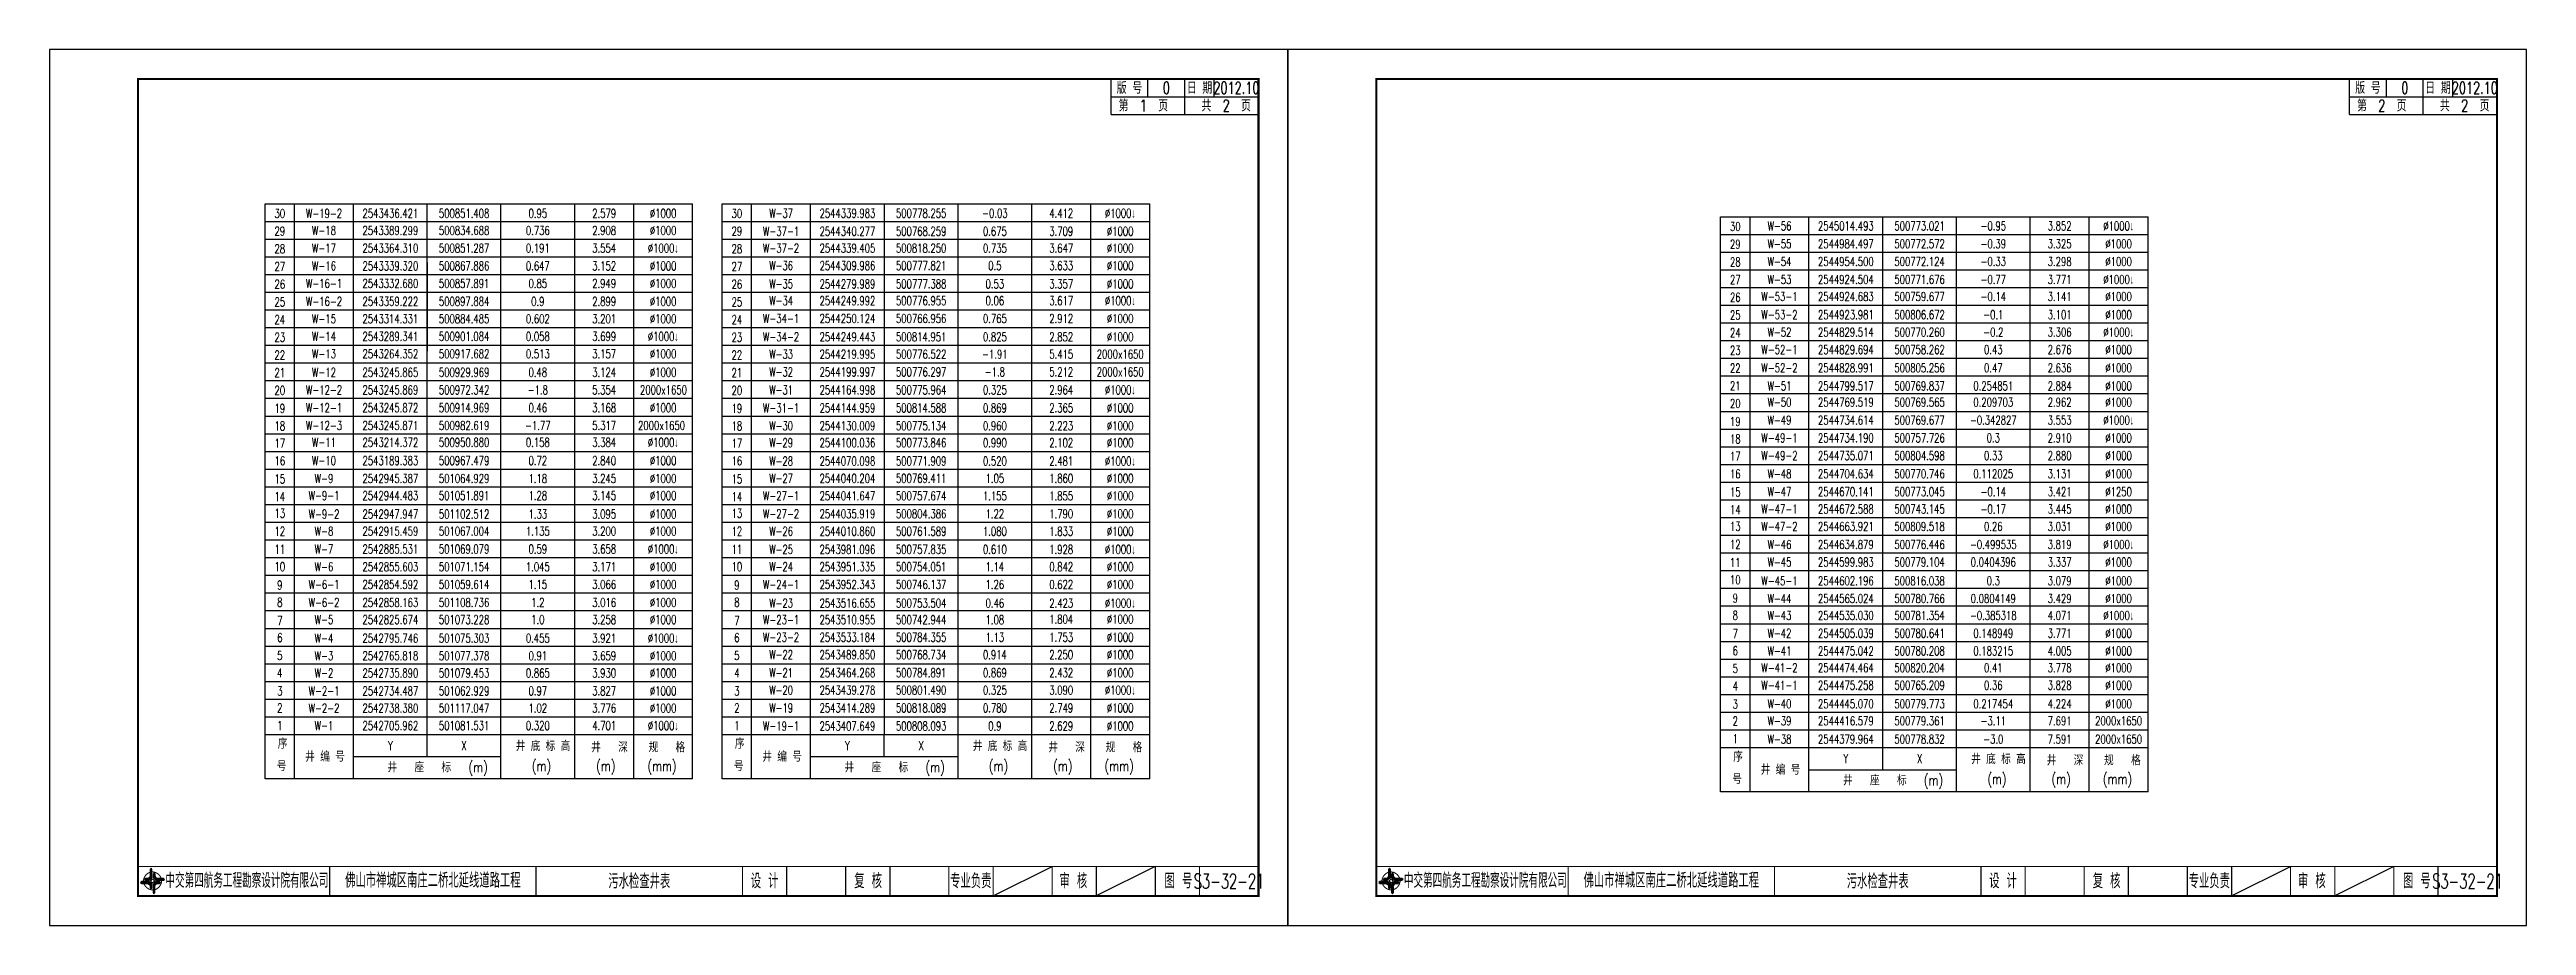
# Model space of a CAD drawing. Header units: inches. Extents: x 7467 to 8307, y 1476 to 1773.
import ezdxf
from ezdxf.enums import TextEntityAlignment as Align

# ---------------------------------------------------------------- set-up
doc = ezdxf.new("R2010")
doc.units = ezdxf.units.IN
doc.header["$LTSCALE"] = 10
for name, color, linetype in [('GPSCOMMON', 7, 'Continuous'), ('SWPW01000JG', 7, 'Continuous'), ('U-ANNO-TTLB', 7, 'Continuous'), ('图框', 7, 'Continuous'), ('文字表格', 7, 'Continuous'), ('结构', 2, 'Continuous')]:
    doc.layers.add(name, color=color, linetype=linetype)
doc.styles.add('gpshz', font='txt.shx', dxfattribs={"width": 0.7, "bigfont": 'hztxt.shx'})
doc.styles.add('GTF_XW', font='simplex1.shx', dxfattribs={"width": 0.7, "bigfont": 'hztxt.shx'})
doc.styles.add('HZ', font='romans.shx', dxfattribs={"width": 0.8, "bigfont": 'hztxt.shx'})
doc.styles.get("Standard").update_dxf_attribs({"font": 'simplex1.shx', "width": 0.7, "bigfont": 'hztxt.shx'})

# ---------------------------------------------------------------- blocks, each defined once
blk = doc.blocks.new('hyjbbt')
at = {"color": 7, "linetype": 'Continuous'}
for p, q in [((0, 15), (145, 15)), ((10, 0), (10, 15)), ((30, 0), (30, 15)), ((55, 7.5), (55, 15)), ((80, 0), (80, 15)), ((105, 0), (105, 15)), ((125, 0), (125, 15)), ((30, 7.5), (80, 7.5))]:
    blk.add_line(p, q, dxfattribs=at)
at = {"color": 1, "linetype": 'Continuous'}
for p, q in [((0, 0), (0, 15)), ((145, 0), (145, 15)), ((145, 0), (0, 0))]:
    blk.add_line(p, q, dxfattribs=at)
at = {"style": 'HZ', "width": 0.75}
for s, p in [('序', (4.31, 10.17)), ('井 编 号', (13.62, 5.78)), ('井 底 标 高', (84.99, 9.38)), ('井   深', (110.61, 8.97)), ('规   格', (130.05, 8.97)), ('号', (3.97, 2.58)), ('井   座   标   (m)', (41.52, 2.18)), ('(m)', (90.49, 2.58)), ('(m)', (112.26, 2.58)), ('(mm)', (129.67, 2.58))]:
    blk.add_text(s, height=3.5, dxfattribs=at).set_placement(p)
at = {"layer": 'GPSCOMMON', "style": 'gpshz', "width": 0.7}
for s, p in [('Y', (42.5, 11.25)), ('X', (67.5, 11.25))]:
    blk.add_text(s, height=3, dxfattribs=at).set_placement(p, align=Align.MIDDLE)
blk = doc.blocks.new('series')
at = {"width": 0.75}
for tag, height, p in [('页码', 4, (-35, -19)), ('图名', 5, (-220, -282)), ('图号', 5, (-20, -282))]:
    blk.add_attdef(tag, text='', height=height, dxfattribs=at).set_placement(p, align=Align.MIDDLE_CENTER)
blk = doc.blocks.new('tb')
at = {"lineweight": -3}
h = blk.add_hatch(color=256, dxfattribs=at)
h.paths.add_polyline_path([(-1.23, -0.13), (-3.78, -0.14), (-4.14, -0.41), (-1.4, -0.44), (-0.56, -1.24), (-0.54, -2.62), (-0.27, -2.2), (-0.26, -1.06)])
h.paths.add_polyline_path([(0.13, -1.08), (0.14, -3.86), (0.41, -4.26), (0.44, -1.24), (1.25, -0.43), (2.66, -0.43), (2.26, -0.16), (1.07, -0.15)])
h.paths.add_polyline_path([(1.08, 0.3), (3.62, 0.3), (4.02, 0.56), (1.25, 0.57), (0.43, 1.39), (0.43, 2.8), (0.16, 2.41), (0.15, 1.24)])
h.paths.add_polyline_path([(-0.28, 1.21), (-0.28, 3.99), (-0.56, 4.39), (-0.57, 1.41), (-1.38, 0.6), (-2.74, 0.56), (-2.33, 0.3), (-1.2, 0.29)])
for p, q in [((-1.38, 0.6), (-2.74, 0.56)), ((-0.57, 1.41), (-1.38, 0.6)), ((-0.56, 4.39), (-0.57, 1.41)), ((0.43, 2.8), (0.43, 1.39)), ((0.43, 1.39), (1.25, 0.57)), ((1.25, 0.57), (4.02, 0.56)), ((-4.14, -0.41), (-1.4, -0.44)), ((-1.4, -0.44), (-0.56, -1.24)), ((-0.56, -1.24), (-0.54, -2.62)), ((0.41, -4.26), (0.44, -1.24)), ((0.44, -1.24), (1.25, -0.43)), ((1.25, -0.43), (2.66, -0.43))]:
    blk.add_line(p, q, dxfattribs=at)
at = {"lineweight": -3, "const_width": 0.35, "flags": 128}
for points in [[(-0.9, 3.02, 0.324167), (-3.16, -0.14)], [(2.88, 0.92, 0.324403), (-0.24, 3.15)], [(0.75, -2.86, 0.325418), (3.02, 0.26)], [(-2.98, -0.76, 0.322976), (0.14, -2.98)]]:
    blk.add_lwpolyline(points, format="xyb", dxfattribs=at)
at = {"lineweight": -3, "flags": 128}
for points in [[(-0.9, 3.99), (-0.9, 1.58), (-1.53, 0.91), (-2.34, 0.91), (-2.74, 0.56), (-2.33, 0.3), (-1.2, 0.29), (-0.28, 1.21), (-0.28, 3.99), (-0.56, 4.39)], [(-0.04, 0.77), (0.68, 0.04), (-0.04, -0.69), (-0.77, 0.05)], [(3.62, 0.92), (1.43, 0.92), (0.77, 1.54), (0.77, 2.38), (0.43, 2.8), (0.16, 2.41), (0.15, 1.24), (1.08, 0.3), (3.62, 0.3), (4.02, 0.56)], [(-3.73, -0.76), (-1.54, -0.76), (-0.89, -1.39), (-0.89, -2.21), (-0.54, -2.62), (-0.27, -2.2), (-0.26, -1.06), (-1.23, -0.13), (-3.78, -0.14), (-4.14, -0.41)], [(0.75, -3.85), (0.75, -1.43), (1.4, -0.78), (2.26, -0.78), (2.66, -0.43), (2.26, -0.16), (1.07, -0.15), (0.13, -1.08), (0.14, -3.86), (0.41, -4.26)]]:
    blk.add_lwpolyline(points, close=True, dxfattribs=at)
blk = doc.blocks.new('123')
blk.add_lwpolyline([(7887.28, 1476.36), (7887.28, 1773.36), (7467.28, 1773.36), (7467.28, 1476.36)], close=True)

msp = doc.modelspace()

# ---------------------------------------------------------------- linework, layer by layer
at = {"color": 0}
for p, q in [((7887.28, 1773.36), (7467.28, 1773.36)), ((7887.28, 1773.36), (7467.28, 1773.36)), ((8307.28, 1773.36), (7887.28, 1773.36)), ((8307.28, 1773.36), (7887.28, 1773.36))]:
    msp.add_line(p, q, dxfattribs=at)
for p, q in [((7595.38, 1541.1), (7595.38, 1721.1)), ((7695.38, 1715.1), (7840.38, 1715.1)), ((8088.97, 1536.68), (8088.97, 1716.68)), ((7695.38, 1709.1), (7840.38, 1709.1)), ((7695.38, 1703.1), (7840.38, 1703.1)), ((7695.38, 1697.1), (7840.38, 1697.1)), ((7695.38, 1691.1), (7840.38, 1691.1)), ((7695.38, 1685.1), (7840.38, 1685.1)), ((7695.38, 1679.1), (7840.38, 1679.1)), ((7695.38, 1673.1), (7840.38, 1673.1)), ((7695.38, 1667.1), (7840.38, 1667.1)), ((7695.38, 1661.1), (7840.38, 1661.1)), ((7695.38, 1655.1), (7840.38, 1655.1)), ((7695.38, 1649.1), (7840.38, 1649.1)), ((7695.38, 1643.1), (7840.38, 1643.1)), ((7695.38, 1637.1), (7840.38, 1637.1)), ((7695.38, 1631.1), (7840.38, 1631.1)), ((7695.38, 1625.1), (7840.38, 1625.1)), ((7695.38, 1619.1), (7840.38, 1619.1)), ((7695.38, 1613.1), (7840.38, 1613.1)), ((7695.38, 1607.1), (7840.38, 1607.1)), ((7695.38, 1601.1), (7840.38, 1601.1)), ((7695.38, 1595.1), (7840.38, 1595.1)), ((7695.38, 1589.1), (7840.38, 1589.1)), ((7695.38, 1583.1), (7840.38, 1583.1)), ((7695.38, 1577.1), (7840.38, 1577.1)), ((7695.38, 1571.1), (7840.38, 1571.1)), ((7695.38, 1565.1), (7840.38, 1565.1)), ((7695.38, 1559.1), (7840.38, 1559.1)), ((7695.38, 1553.1), (7840.38, 1553.1)), ((7695.38, 1547.1), (7840.38, 1547.1))]:
    msp.add_line(p, q)
msp.add_lwpolyline([(8307.28, 1476.36), (8307.28, 1773.36), (7887.28, 1773.36), (7887.28, 1476.36)], close=True)
at = {"layer": 'GPSCOMMON'}
for p, q in [((7540.38, 1715.1), (7685.38, 1715.1)), ((7540.38, 1709.1), (7685.38, 1709.1)), ((8033.97, 1710.68), (8178.97, 1710.68)), ((7540.38, 1703.1), (7685.38, 1703.1)), ((7540.38, 1697.1), (7685.38, 1697.1)), ((8033.97, 1704.68), (8178.97, 1704.68)), ((8033.97, 1698.68), (8178.97, 1698.68)), ((7540.38, 1691.1), (7685.38, 1691.1)), ((8033.97, 1692.68), (8178.97, 1692.68)), ((7540.38, 1685.1), (7685.38, 1685.1)), ((8033.97, 1686.68), (8178.97, 1686.68)), ((8033.97, 1680.68), (8178.97, 1680.68)), ((7540.38, 1679.1), (7685.38, 1679.1)), ((7540.38, 1673.1), (7685.38, 1673.1)), ((8033.97, 1674.68), (8178.97, 1674.68)), ((7540.38, 1667.1), (7685.38, 1667.1)), ((8033.97, 1668.68), (8178.97, 1668.68)), ((7540.38, 1661.1), (7685.38, 1661.1)), ((7540.38, 1655.1), (7685.38, 1655.1)), ((8033.97, 1662.68), (8178.97, 1662.68)), ((8033.97, 1656.68), (8178.97, 1656.68)), ((7540.38, 1649.1), (7685.38, 1649.1)), ((8033.97, 1650.68), (8178.97, 1650.68)), ((7540.38, 1643.1), (7685.38, 1643.1)), ((8033.97, 1644.68), (8178.97, 1644.68)), ((8033.97, 1638.68), (8178.97, 1638.68)), ((7540.38, 1637.1), (7685.38, 1637.1)), ((7540.38, 1631.1), (7685.38, 1631.1)), ((8033.97, 1632.68), (8178.97, 1632.68)), ((7540.38, 1625.1), (7685.38, 1625.1)), ((8033.97, 1626.68), (8178.97, 1626.68)), ((7540.38, 1619.1), (7685.38, 1619.1)), ((7540.38, 1613.1), (7685.38, 1613.1)), ((8033.97, 1620.68), (8178.97, 1620.68)), ((8033.97, 1614.68), (8178.97, 1614.68)), ((7540.38, 1607.1), (7685.38, 1607.1)), ((8033.97, 1608.68), (8178.97, 1608.68)), ((7540.38, 1601.1), (7685.38, 1601.1)), ((8033.97, 1602.68), (8178.97, 1602.68)), ((8033.97, 1596.68), (8178.97, 1596.68)), ((7540.38, 1595.1), (7685.38, 1595.1)), ((7540.38, 1589.1), (7685.38, 1589.1)), ((8033.97, 1590.68), (8178.97, 1590.68)), ((7540.38, 1583.1), (7685.38, 1583.1)), ((8033.97, 1584.68), (8178.97, 1584.68)), ((7540.38, 1577.1), (7685.38, 1577.1)), ((7540.38, 1571.1), (7685.38, 1571.1)), ((8033.97, 1578.68), (8178.97, 1578.68)), ((8033.97, 1572.68), (8178.97, 1572.68)), ((7540.38, 1565.1), (7685.38, 1565.1)), ((8033.97, 1566.68), (8178.97, 1566.68)), ((7540.38, 1559.1), (7685.38, 1559.1)), ((8033.97, 1560.68), (8178.97, 1560.68)), ((8033.97, 1554.68), (8178.97, 1554.68)), ((7540.38, 1553.1), (7685.38, 1553.1)), ((7540.38, 1547.1), (7685.38, 1547.1)), ((8033.97, 1548.68), (8178.97, 1548.68)), ((8033.97, 1542.68), (8178.97, 1542.68))]:
    msp.add_line(p, q, dxfattribs=at)
at = {"layer": 'U-ANNO-TTLB'}
for p, q in [((7595.38, 1701.1), (7595.38, 1691.1)), ((7595.38, 1691.1), (7595.38, 1681.1)), ((7595.38, 1681.1), (7595.38, 1671.1))]:
    msp.add_line(p, q, dxfattribs=at)
at = {"layer": '图框'}
for p, q in [((7827.28, 1751.36), (7827.28, 1763.36)), ((7827.28, 1757.36), (7877.28, 1757.36)), ((7839.78, 1757.36), (7839.78, 1763.36)), ((7852.28, 1757.36), (7852.28, 1763.36)), ((7852.28, 1751.36), (7852.28, 1757.36)), ((7862.28, 1757.36), (7862.28, 1763.36)), ((8247.28, 1751.36), (8247.28, 1763.36)), ((8247.28, 1757.36), (8297.28, 1757.36)), ((8259.78, 1757.36), (8259.78, 1763.36)), ((8272.28, 1757.36), (8272.28, 1763.36)), ((8272.28, 1751.36), (8272.28, 1757.36)), ((8282.28, 1757.36), (8282.28, 1763.36)), ((7827.28, 1751.36), (7877.28, 1751.36)), ((8247.28, 1751.36), (8297.28, 1751.36)), ((7787.28, 1486.36), (7807.28, 1496.36)), ((7842.28, 1496.36), (7822.28, 1486.36)), ((8207.28, 1486.36), (8227.28, 1496.36)), ((8262.28, 1496.36), (8242.28, 1486.36))]:
    msp.add_line(p, q, dxfattribs=at)
for points, const_width in [([(7877.28, 1763.36), (7497.28, 1763.36), (7497.28, 1486.36), (7877.28, 1486.36), (7877.28, 1763.36)], 0.7), ([(8297.28, 1763.36), (7917.28, 1763.36), (7917.28, 1486.36), (8297.28, 1486.36), (8297.28, 1763.36)], 0.7), ([(7497.28, 1496.36), (7877.28, 1496.36)], 0.4), ([(7562.28, 1496.36), (7562.28, 1486.36)], 0.4), ([(7632.28, 1486.36), (7632.28, 1496.36)], 0.4), ([(7702.28, 1486.36), (7702.28, 1496.36)], 0.4), ([(7717.28, 1486.36), (7717.28, 1496.36)], 0.4), ([(7737.28, 1486.36), (7737.28, 1496.36)], 0.4), ([(7752.28, 1486.36), (7752.28, 1496.36)], 0.4), ([(7772.28, 1486.36), (7772.28, 1496.36)], 0.4), ([(7772.28, 1486.36), (7772.28, 1496.36)], 0.4), ([(7787.28, 1486.36), (7787.28, 1496.36)], 0.4), ([(7807.28, 1486.36), (7807.28, 1496.36)], 0.4), ([(7822.28, 1486.36), (7822.28, 1496.36)], 0.4), ([(7842.28, 1486.36), (7842.28, 1496.36)], 0.4), ([(7857.28, 1486.36), (7857.28, 1496.36)], 0.4), ([(7917.28, 1496.36), (8297.28, 1496.36)], 0.4), ([(7982.28, 1496.36), (7982.28, 1486.36)], 0.4), ([(8052.28, 1486.36), (8052.28, 1496.36)], 0.4), ([(8122.28, 1486.36), (8122.28, 1496.36)], 0.4), ([(8137.28, 1486.36), (8137.28, 1496.36)], 0.4), ([(8157.28, 1486.36), (8157.28, 1496.36)], 0.4), ([(8172.28, 1486.36), (8172.28, 1496.36)], 0.4), ([(8192.28, 1486.36), (8192.28, 1496.36)], 0.4), ([(8192.28, 1486.36), (8192.28, 1496.36)], 0.4), ([(8207.28, 1486.36), (8207.28, 1496.36)], 0.4), ([(8227.28, 1486.36), (8227.28, 1496.36)], 0.4), ([(8242.28, 1486.36), (8242.28, 1496.36)], 0.4), ([(8262.28, 1486.36), (8262.28, 1496.36)], 0.4), ([(8277.28, 1486.36), (8277.28, 1496.36)], 0.4)]:
    msp.add_lwpolyline(points, dxfattribs=dict(at, const_width=const_width))
at = {"layer": '文字表格', "linetype": 'Continuous'}
for p, q in [((7550.38, 1541.1), (7550.38, 1721.1)), ((7570.38, 1541.1), (7570.38, 1721.1)), ((7620.38, 1541.1), (7620.38, 1721.1)), ((7645.38, 1541.1), (7645.38, 1721.1)), ((7665.38, 1541.1), (7665.38, 1721.1)), ((7695.38, 1541.1), (7695.38, 1721.1)), ((7705.38, 1541.1), (7705.38, 1721.1)), ((7725.38, 1541.1), (7725.38, 1721.1)), ((7750.38, 1721.1), (7750.38, 1541.1)), ((7775.38, 1541.1), (7775.38, 1721.1)), ((7800.38, 1541.1), (7800.38, 1721.1)), ((7820.38, 1541.1), (7820.38, 1721.1)), ((8043.97, 1536.68), (8043.97, 1716.68)), ((8063.97, 1536.68), (8063.97, 1716.68)), ((8113.97, 1536.68), (8113.97, 1716.68)), ((8138.97, 1536.68), (8138.97, 1716.68)), ((8158.97, 1536.68), (8158.97, 1716.68)), ((7695.38, 1541.1), (7840.38, 1541.1))]:
    msp.add_line(p, q, dxfattribs=at)
at = {"layer": '结构', "color": 1}
for p, q in [((7540.38, 1541.1), (7540.38, 1721.1)), ((7540.38, 1721.1), (7685.38, 1721.1)), ((7685.38, 1541.1), (7685.38, 1721.1)), ((7695.38, 1541.1), (7695.38, 1721.1)), ((7695.38, 1721.1), (7840.38, 1721.1)), ((7840.38, 1541.1), (7840.38, 1721.1)), ((8033.97, 1536.68), (8033.97, 1716.68)), ((8033.97, 1716.68), (8178.97, 1716.68)), ((8178.97, 1536.68), (8178.97, 1716.68))]:
    msp.add_line(p, q, dxfattribs=at)

# ---------------------------------------------------------------- block references
for p in [(0, 0), (420, 0)]:
    msp.add_blockref('123', p)
at = {"layer": 'GPSCOMMON'}
msp.add_blockref('hyjbbt', (8033.97, 1521.68), dxfattribs=at)
at = {"layer": '图框'}
ref = msp.add_blockref('series', (7887.28, 1773.36), dxfattribs=at)
ref.add_attrib('页码', '第  1  页     共  2  页', dxfattribs={"layer": '0', "height": 4, "width": 0.7}).set_placement((7852.28, 1754.36), align=Align.MIDDLE_CENTER)
ref.add_attrib('图名', '污水检查井表', dxfattribs={"layer": '0', "height": 5, "width": 0.7}).set_placement((7667.28, 1491.36), align=Align.MIDDLE_CENTER)
ref.add_attrib('图号', 'S3-32-21', dxfattribs={"layer": '0', "height": 5, "width": 0.65}).set_placement((7867.28, 1491.36), align=Align.MIDDLE_CENTER)
ref = msp.add_blockref('series', (8307.28, 1773.36), dxfattribs=at)
ref.add_attrib('页码', '第  2  页     共  2  页', dxfattribs={"layer": '0', "height": 4, "width": 0.7}).set_placement((8272.28, 1754.36), align=Align.MIDDLE_CENTER)
ref.add_attrib('图名', '污水检查井表', dxfattribs={"layer": '0', "height": 5, "width": 0.7}).set_placement((8087.28, 1491.36), align=Align.MIDDLE_CENTER)
ref.add_attrib('图号', 'S3-32-21', dxfattribs={"layer": '0', "height": 5, "width": 0.65}).set_placement((8287.28, 1491.36), align=Align.MIDDLE_CENTER)
at = {"layer": '图框', "lineweight": -3}
for p in [(7502.28, 1491.37), (7922.28, 1491.37)]:
    msp.add_blockref('tb', p, dxfattribs=at)
at = {"layer": '文字表格', "linetype": 'Continuous'}
for p in [(7540.38, 1526.1), (7695.38, 1526.1)]:
    msp.add_blockref('hyjbbt', p, dxfattribs=at)

# ---------------------------------------------------------------- texts
at = {"layer": 'SWPW01000JG', "style": 'GTF_XW', "width": 0.7}
for s, p in [('W-12-2', (7560.38, 1657.95)), ('2543245.869', (7582.88, 1657.95)), ('500972.342', (7607.88, 1657.95)), ('-1.8', (7632.88, 1657.95)), ('5.354', (7655.38, 1657.95)), ('2000x1650', (7675.49, 1657.95)), ('W-12-1', (7560.38, 1651.9)), ('W-12-3', (7560.38, 1645.87)), ('2543245.872', (7582.88, 1651.9)), ('2543245.871', (7582.88, 1645.87)), ('500914.969', (7607.88, 1651.9)), ('500982.619', (7607.88, 1645.87)), ('-1.77', (7632.88, 1645.87)), ('0.46', (7632.88, 1651.9)), ('3.168', (7655.38, 1651.9)), ('5.317', (7655.38, 1645.87)), ('2000x1650', (7674.84, 1645.87)), ('%%c1000', (7675.38, 1651.9)), ('W-11', (7560.38, 1640.17)), ('2543214.372', (7582.88, 1640.17)), ('500950.880', (7607.88, 1640.17)), ('0.158', (7632.88, 1640.17)), ('3.384', (7655.38, 1640.17)), ('%%C1000↓', (7675.38, 1640.17)), ('W-10', (7560.38, 1633.97)), ('2543189.383', (7582.88, 1633.97)), ('500967.479', (7607.88, 1633.97)), ('0.72', (7632.88, 1633.97)), ('2.840', (7655.38, 1633.97)), ('%%c1000', (7675.38, 1633.97)), ('W-9-1', (7560.38, 1622.12)), ('W-9', (7560.38, 1627.9)), ('2542945.387', (7582.88, 1627.9)), ('2542944.483', (7582.88, 1622.12)), ('501064.929', (7607.88, 1627.9)), ('501051.891', (7607.88, 1622.12)), ('1.18', (7632.88, 1627.9)), ('1.28', (7632.88, 1622.12)), ('3.245', (7655.38, 1627.9)), ('3.145', (7655.38, 1622.12)), ('%%c1000', (7675.38, 1627.9)), ('%%c1000', (7675.38, 1622.12)), ('W-9-2', (7560.38, 1615.85)), ('2542947.947', (7582.88, 1615.85)), ('501102.512', (7607.88, 1615.85)), ('1.33', (7632.88, 1615.85)), ('3.095', (7655.38, 1615.85)), ('%%c1000', (7675.38, 1615.85)), ('W-8', (7560.38, 1610.04)), ('W-7', (7560.38, 1603.99)), ('2542915.459', (7582.88, 1610.04)), ('2542885.531', (7582.88, 1603.99)), ('501067.004', (7607.88, 1610.04)), ('501069.079', (7607.88, 1603.99)), ('1.135', (7632.88, 1610.04)), ('0.59', (7632.88, 1603.99)), ('3.200', (7655.38, 1610.04)), ('3.658', (7655.38, 1603.99)), ('%%C1000↓', (7675.38, 1603.99)), ('%%c1000', (7675.38, 1610.04)), ('W-6', (7560.38, 1597.97)), ('2542855.603', (7582.88, 1597.97)), ('501071.154', (7607.88, 1597.97)), ('1.045', (7632.88, 1597.97)), ('3.171', (7655.38, 1597.97)), ('%%c1000', (7675.38, 1597.97)), ('W-6-1', (7560.38, 1591.98)), ('2542854.592', (7582.88, 1591.98)), ('501059.614', (7607.88, 1591.98)), ('1.15', (7632.88, 1591.98)), ('3.066', (7655.38, 1591.98)), ('%%c1000', (7675.38, 1591.98)), ('W-6-2', (7560.38, 1585.86)), ('W-5', (7560.38, 1580.07)), ('2542858.163', (7582.88, 1585.86)), ('2542825.674', (7582.88, 1580.07)), ('501108.736', (7607.88, 1585.86)), ('501073.228', (7607.88, 1580.07)), ('1.2', (7632.88, 1585.86)), ('1.0', (7632.88, 1580.07)), ('3.016', (7655.38, 1585.86)), ('3.258', (7655.38, 1580.07)), ('%%c1000', (7675.38, 1585.86)), ('%%c1000', (7675.38, 1580.07)), ('W-4', (7560.38, 1573.76)), ('2542795.746', (7582.88, 1573.76)), ('501075.303', (7607.88, 1573.76)), ('0.455', (7632.88, 1573.76)), ('3.921', (7655.38, 1573.76)), ('%%C1000↓', (7675.38, 1573.76)), ('W-3', (7560.38, 1567.79)), ('W-2', (7560.38, 1561.96)), ('2542765.818', (7582.88, 1567.79)), ('2542735.890', (7582.88, 1561.96)), ('501077.378', (7607.88, 1567.79)), ('501079.453', (7607.88, 1561.96)), ('0.865', (7632.88, 1561.96)), ('0.91', (7632.88, 1567.79)), ('3.659', (7655.38, 1567.79)), ('3.930', (7655.38, 1561.96)), ('%%c1000', (7675.38, 1567.79)), ('%%c1000', (7675.38, 1561.96)), ('W-2-1', (7560.38, 1555.87)), ('2542734.487', (7582.88, 1555.87)), ('501062.929', (7607.88, 1555.87)), ('0.97', (7632.88, 1555.87)), ('3.827', (7655.38, 1555.87)), ('%%c1000', (7675.38, 1555.87)), ('W-2-2', (7560.38, 1550.06)), ('W-1', (7560.38, 1544.11)), ('2542738.380', (7582.88, 1550.06)), ('2542705.962', (7582.88, 1544.11)), ('501117.047', (7607.88, 1550.06)), ('501081.531', (7607.88, 1544.11)), ('0.320', (7632.88, 1544.11)), ('1.02', (7632.88, 1550.06)), ('3.776', (7655.38, 1550.06)), ('4.701', (7655.38, 1544.11)), ('%%C1000↓', (7675.38, 1544.11)), ('%%c1000', (7675.38, 1550.06))]:
    msp.add_text(s, height=3, dxfattribs=at).set_placement(p, align=Align.MIDDLE_CENTER)
at = {"layer": 'U-ANNO-TTLB', "style": 'GTF_XW', "width": 0.7}
for s, p in [('W-19-2', (7560.38, 1717.81)), ('2543436.421', (7582.88, 1717.81)), ('500851.408', (7607.88, 1717.81)), ('0.95', (7632.88, 1717.81)), ('2.579', (7655.38, 1717.81)), ('%%c1000', (7675.38, 1717.81)), ('W-37', (7715.38, 1717.85)), ('2544339.983', (7737.88, 1717.85)), ('500778.255', (7762.88, 1717.85)), ('-0.03', (7787.88, 1717.85)), ('4.412', (7810.38, 1717.85)), ('%%C1000↓', (7830.38, 1717.85)), ('W-56', (8053.97, 1713.54)), ('2545014.493', (8076.47, 1713.54)), ('500773.021', (8101.47, 1713.54)), ('-0.95', (8126.47, 1713.54)), ('3.852', (8148.97, 1713.54)), ('%%C1000↓', (8168.97, 1713.54)), ('W-18', (7560.38, 1712.01)), ('W-17', (7560.38, 1706.02)), ('2543389.299', (7582.88, 1712.01)), ('2543364.310', (7582.88, 1706.02)), ('500834.688', (7607.88, 1712.01)), ('500851.287', (7607.88, 1706.02)), ('0.736', (7632.88, 1712.01)), ('0.191', (7632.88, 1706.02)), ('2.908', (7655.38, 1712.01)), ('3.554', (7655.38, 1706.02)), ('%%C1000↓', (7675.38, 1706.02)), ('%%c1000', (7675.38, 1712.01)), ('W-37-1', (7715.38, 1711.73)), ('W-37-2', (7715.38, 1706.01)), ('2544340.277', (7737.88, 1711.73)), ('2544339.405', (7737.88, 1706.01)), ('500768.259', (7762.88, 1711.73)), ('500818.250', (7762.88, 1706.01)), ('0.675', (7787.88, 1711.73)), ('0.735', (7787.88, 1706.01)), ('3.709', (7810.38, 1711.73)), ('3.647', (7810.38, 1706.01)), ('%%c1000', (7830.38, 1711.73)), ('%%c1000', (7830.38, 1706.01)), ('W-55', (8053.97, 1707.49)), ('2544984.497', (8076.47, 1707.49)), ('500772.572', (8101.47, 1707.49)), ('-0.39', (8126.47, 1707.49)), ('3.325', (8148.97, 1707.49)), ('%%c1000', (8168.97, 1707.49)), ('W-16', (7560.38, 1699.98)), ('2543339.320', (7582.88, 1699.98)), ('500867.886', (7607.88, 1699.98)), ('0.647', (7632.88, 1699.98)), ('3.152', (7655.38, 1699.98)), ('%%c1000', (7675.38, 1699.98)), ('W-36', (7715.38, 1700.09)), ('2544309.986', (7737.88, 1700.09)), ('500777.821', (7762.88, 1700.09)), ('0.5', (7787.88, 1700.09)), ('3.633', (7810.38, 1700.09)), ('%%c1000', (7830.38, 1700.09)), ('W-54', (8053.97, 1701.47)), ('W-53', (8053.97, 1695.41)), ('2544954.500', (8076.47, 1701.47)), ('2544924.504', (8076.47, 1695.41)), ('500772.124', (8101.47, 1701.47)), ('500771.676', (8101.47, 1695.41)), ('-0.33', (8126.47, 1701.47)), ('-0.77', (8126.47, 1695.41)), ('3.298', (8148.97, 1701.47)), ('3.771', (8148.97, 1695.41)), ('%%C1000↓', (8168.97, 1695.41)), ('%%c1000', (8168.97, 1701.47)), ('W-16-1', (7560.38, 1694.05)), ('W-16-2', (7560.38, 1687.96)), ('2543332.680', (7582.88, 1694.05)), ('2543359.222', (7582.88, 1687.96)), ('500857.891', (7607.88, 1694.05)), ('500897.884', (7607.88, 1687.96)), ('0.85', (7632.88, 1694.05)), ('0.9', (7632.88, 1687.96)), ('2.949', (7655.38, 1694.05)), ('2.899', (7655.38, 1687.96)), ('%%c1000', (7675.38, 1694.05)), ('%%c1000', (7675.38, 1687.96)), ('W-35', (7715.38, 1693.87)), ('W-34', (7715.38, 1688.21)), ('2544279.989', (7737.88, 1693.87)), ('2544249.992', (7737.88, 1688.21)), ('500777.388', (7762.88, 1693.87)), ('500776.955', (7762.88, 1688.21)), ('0.53', (7787.88, 1693.87)), ('0.06', (7787.88, 1688.21)), ('3.357', (7810.38, 1693.87)), ('3.617', (7810.38, 1688.21)), ('%%C1000↓', (7830.38, 1688.21)), ('%%c1000', (7830.38, 1693.87)), ('W-53-1', (8053.97, 1689.6)), ('2544924.683', (8076.47, 1689.6)), ('500759.677', (8101.47, 1689.6)), ('-0.14', (8126.47, 1689.6)), ('3.141', (8148.97, 1689.6)), ('%%c1000', (8168.97, 1689.6)), ('W-15', (7560.38, 1682.06)), ('2543314.331', (7582.88, 1682.06)), ('500884.485', (7607.88, 1682.06)), ('0.602', (7632.88, 1682.06)), ('3.201', (7655.38, 1682.06)), ('%%c1000', (7675.38, 1682.06)), ('W-34-1', (7715.38, 1682.16)), ('2544250.124', (7737.88, 1682.16)), ('500766.956', (7762.88, 1682.16)), ('0.765', (7787.88, 1682.16)), ('2.912', (7810.38, 1682.16)), ('%%c1000', (7830.38, 1682.16)), ('W-53-2', (8053.97, 1683.46)), ('2544923.981', (8076.47, 1683.46)), ('500806.672', (8101.47, 1683.46)), ('-0.1', (8126.47, 1683.46)), ('3.101', (8148.97, 1683.46)), ('%%c1000', (8168.97, 1683.46)), ('W-14', (7560.38, 1676.09)), ('W-13', (7560.38, 1670.17)), ('2543289.341', (7582.88, 1676.09)), ('2543264.352', (7582.88, 1670.17)), ('500901.084', (7607.88, 1676.09)), ('500917.682', (7607.88, 1670.17)), ('0.058', (7632.88, 1676.09)), ('0.513', (7632.88, 1670.17)), ('3.699', (7655.38, 1676.09)), ('3.157', (7655.38, 1670.17)), ('%%C1000↓', (7675.38, 1676.09)), ('%%c1000', (7675.38, 1670.17)), ('W-34-2', (7715.38, 1675.93)), ('2544249.443', (7737.88, 1675.93)), ('500814.951', (7762.88, 1675.93)), ('0.825', (7787.88, 1675.93)), ('2.852', (7810.38, 1675.93)), ('%%c1000', (7830.38, 1675.93)), ('W-52-1', (8053.97, 1671.62)), ('W-52', (8053.97, 1677.53)), ('2544829.514', (8076.47, 1677.53)), ('2544829.694', (8076.47, 1671.62)), ('500770.260', (8101.47, 1677.53)), ('500758.262', (8101.47, 1671.62)), ('-0.2', (8126.47, 1677.53)), ('0.43', (8126.47, 1671.62)), ('3.306', (8148.97, 1677.53)), ('2.676', (8148.97, 1671.62)), ('%%C1000↓', (8168.97, 1677.53)), ('%%c1000', (8168.97, 1671.62)), ('W-12', (7560.38, 1663.91)), ('2543245.865', (7582.88, 1663.91)), ('500929.969', (7607.88, 1663.91)), ('0.48', (7632.88, 1663.91)), ('3.124', (7655.38, 1663.91)), ('%%c1000', (7675.38, 1663.91)), ('W-33', (7715.38, 1670.06)), ('W-32', (7715.38, 1664.03)), ('2544219.995', (7737.88, 1670.06)), ('2544199.997', (7737.88, 1664.03)), ('500776.522', (7762.88, 1670.06)), ('500776.297', (7762.88, 1664.03)), ('-1.91', (7787.88, 1670.06)), ('-1.8', (7787.88, 1664.03)), ('5.415', (7810.38, 1670.06)), ('5.212', (7810.38, 1664.03)), ('2000x1650', (7830.38, 1670.06)), ('2000x1650', (7830.38, 1664.03)), ('W-52-2', (8053.97, 1665.42)), ('2544828.991', (8076.47, 1665.42)), ('500805.256', (8101.47, 1665.42)), ('0.47', (8126.47, 1665.42)), ('2.636', (8148.97, 1665.42)), ('%%c1000', (8168.97, 1665.42)), ('W-31', (7715.38, 1657.95)), ('2544164.998', (7737.88, 1657.95)), ('500775.964', (7762.88, 1657.95)), ('0.325', (7787.88, 1657.95)), ('2.964', (7810.38, 1657.95)), ('%%C1000↓', (7830.38, 1657.95)), ('W-51', (8053.97, 1659.29)), ('W-50', (8053.97, 1653.79)), ('2544799.517', (8076.47, 1659.29)), ('2544769.519', (8076.47, 1653.79)), ('500769.837', (8101.47, 1659.29)), ('500769.565', (8101.47, 1653.79)), ('0.254851', (8126.47, 1659.29)), ('0.209703', (8126.47, 1653.79)), ('2.884', (8148.97, 1659.29)), ('2.962', (8148.97, 1653.79)), ('%%c1000', (8168.97, 1659.29)), ('%%c1000', (8168.97, 1653.79)), ('W-31-1', (7715.38, 1651.83)), ('W-30', (7715.38, 1645.78)), ('2544144.959', (7737.88, 1651.83)), ('2544130.009', (7737.88, 1645.78)), ('500814.588', (7762.88, 1651.83)), ('500775.134', (7762.88, 1645.78)), ('0.869', (7787.88, 1651.83)), ('0.960', (7787.88, 1645.78)), ('2.365', (7810.38, 1651.83)), ('2.223', (7810.38, 1645.78)), ('%%c1000', (7830.38, 1651.83)), ('%%c1000', (7830.38, 1645.78)), ('W-49', (8053.97, 1647.7)), ('2544734.614', (8076.47, 1647.7)), ('500769.677', (8101.47, 1647.7)), ('-0.342827', (8126.47, 1647.7)), ('3.553', (8148.97, 1647.7)), ('%%C1000↓', (8168.97, 1647.7)), ('W-29', (7715.38, 1640.05)), ('2544100.036', (7737.88, 1640.05)), ('500773.846', (7762.88, 1640.05)), ('0.990', (7787.88, 1640.05)), ('2.102', (7810.38, 1640.05)), ('%%c1000', (7830.38, 1640.05)), ('W-49-1', (8053.97, 1641.67)), ('2544734.190', (8076.47, 1641.67)), ('500757.726', (8101.47, 1641.67)), ('0.3', (8126.47, 1641.67)), ('2.910', (8148.97, 1641.67)), ('%%c1000', (8168.97, 1641.67)), ('W-28', (7715.38, 1633.82)), ('2544070.098', (7737.88, 1633.82)), ('500771.909', (7762.88, 1633.82)), ('0.520', (7787.88, 1633.82)), ('2.481', (7810.38, 1633.82)), ('%%C1000↓', (7830.38, 1633.82)), ('W-49-2', (8053.97, 1635.66)), ('W-48', (8053.97, 1629.51)), ('2544735.071', (8076.47, 1635.66)), ('2544704.634', (8076.47, 1629.51)), ('500804.598', (8101.47, 1635.66)), ('500770.746', (8101.47, 1629.51)), ('0.112025', (8126.47, 1629.51)), ('0.33', (8126.47, 1635.66)), ('2.880', (8148.97, 1635.66)), ('3.131', (8148.97, 1629.51)), ('%%c1000', (8168.97, 1635.66)), ('%%c1000', (8168.97, 1629.51)), ('W-27-1', (7715.38, 1622.01)), ('W-27', (7715.38, 1627.96)), ('2544040.204', (7737.88, 1627.96)), ('2544041.647', (7737.88, 1622.01)), ('500769.411', (7762.88, 1627.96)), ('500757.674', (7762.88, 1622.01)), ('1.155', (7787.88, 1622.01)), ('1.05', (7787.88, 1627.96)), ('1.860', (7810.38, 1627.96)), ('1.855', (7810.38, 1622.01)), ('%%c1000', (7830.38, 1627.96)), ('%%c1000', (7830.38, 1622.01)), ('W-47', (8053.97, 1623.43)), ('2544670.141', (8076.47, 1623.43)), ('500773.045', (8101.47, 1623.43)), ('-0.14', (8126.47, 1623.43)), ('3.421', (8148.97, 1623.43)), ('%%c1250', (8168.97, 1623.43)), ('W-27-2', (7715.38, 1615.93)), ('2544035.919', (7737.88, 1615.93)), ('500804.386', (7762.88, 1615.93)), ('1.22', (7787.88, 1615.93)), ('1.790', (7810.38, 1615.93)), ('%%c1000', (7830.38, 1615.93)), ('W-47-1', (8053.97, 1617.55)), ('W-47-2', (8053.97, 1611.66)), ('2544672.588', (8076.47, 1617.55)), ('2544663.921', (8076.47, 1611.66)), ('500743.145', (8101.47, 1617.55)), ('500809.518', (8101.47, 1611.66)), ('-0.17', (8126.47, 1617.55)), ('0.26', (8126.47, 1611.66)), ('3.445', (8148.97, 1617.55)), ('3.031', (8148.97, 1611.66)), ('%%c1000', (8168.97, 1617.55)), ('%%c1000', (8168.97, 1611.66)), ('W-26', (7715.38, 1610.01)), ('W-25', (7715.38, 1603.87)), ('2544010.860', (7737.88, 1610.01)), ('2543981.096', (7737.88, 1603.87)), ('500761.589', (7762.88, 1610.01)), ('500757.835', (7762.88, 1603.87)), ('0.610', (7787.88, 1603.87)), ('1.080', (7787.88, 1610.01)), ('1.833', (7810.38, 1610.01)), ('1.928', (7810.38, 1603.87)), ('%%C1000↓', (7830.38, 1603.87)), ('%%c1000', (7830.38, 1610.01)), ('W-46', (8053.97, 1605.53)), ('2544634.879', (8076.47, 1605.53)), ('500776.446', (8101.47, 1605.53)), ('-0.499535', (8126.47, 1605.53)), ('3.819', (8148.97, 1605.53)), ('%%C1000↓', (8168.97, 1605.53)), ('W-24', (7715.38, 1597.99)), ('2543951.335', (7737.88, 1597.99)), ('500754.051', (7762.88, 1597.99)), ('1.14', (7787.88, 1597.99)), ('0.842', (7810.38, 1597.99)), ('%%c1000', (7830.38, 1597.99)), ('W-45', (8053.97, 1599.57)), ('2544599.983', (8076.47, 1599.57)), ('500779.104', (8101.47, 1599.57)), ('0.0404396', (8126.47, 1599.57)), ('3.337', (8148.97, 1599.57)), ('%%c1000', (8168.97, 1599.57)), ('W-24-1', (7715.38, 1591.98)), ('2543952.343', (7737.88, 1591.98)), ('500746.137', (7762.88, 1591.98)), ('1.26', (7787.88, 1591.98)), ('0.622', (7810.38, 1591.98)), ('%%c1000', (7830.38, 1591.98)), ('W-45-1', (8053.97, 1593.21)), ('W-44', (8053.97, 1587.21)), ('2544602.196', (8076.47, 1593.21)), ('2544565.024', (8076.47, 1587.21)), ('500816.038', (8101.47, 1593.21)), ('500780.766', (8101.47, 1587.21)), ('0.0804149', (8126.47, 1587.21)), ('0.3', (8126.47, 1593.21)), ('3.079', (8148.97, 1593.21)), ('3.429', (8148.97, 1587.21)), ('%%c1000', (8168.97, 1593.21)), ('%%c1000', (8168.97, 1587.21)), ('W-23-1', (7715.38, 1580.02)), ('W-23', (7715.38, 1585.65)), ('2543516.655', (7737.88, 1585.65)), ('2543510.955', (7737.88, 1580.02)), ('500753.504', (7762.88, 1585.65)), ('500742.944', (7762.88, 1580.02)), ('0.46', (7787.88, 1585.65)), ('1.08', (7787.88, 1580.02)), ('2.423', (7810.38, 1585.65)), ('1.804', (7810.38, 1580.2)), ('%%C1000↓', (7830.38, 1585.65)), ('%%c1000', (7830.38, 1580.2)), ('W-43', (8053.97, 1581.45)), ('2544535.030', (8076.47, 1581.45)), ('500781.354', (8101.47, 1581.45)), ('-0.385318', (8126.47, 1581.45)), ('4.071', (8148.97, 1581.45)), ('%%C1000↓', (8168.97, 1581.45)), ('W-23-2', (7715.38, 1574.07)), ('2543533.184', (7737.88, 1574.07)), ('500784.355', (7762.88, 1574.07)), ('1.13', (7787.88, 1574.07)), ('1.753', (7810.38, 1574.07)), ('%%c1000', (7830.38, 1574.07)), ('W-42', (8053.97, 1575.43)), ('W-41', (8053.97, 1569.43)), ('2544505.039', (8076.47, 1575.43)), ('2544475.042', (8076.47, 1569.43)), ('500780.641', (8101.47, 1575.43)), ('500780.208', (8101.47, 1569.43)), ('0.148949', (8126.47, 1575.43)), ('0.183215', (8126.47, 1569.43)), ('3.771', (8148.97, 1575.43)), ('4.005', (8148.97, 1569.43)), ('%%c1000', (8168.97, 1575.43)), ('%%c1000', (8168.97, 1569.43)), ('W-22', (7715.38, 1568.17)), ('W-21', (7715.38, 1562.05)), ('2543489.850', (7737.88, 1568.17)), ('2543464.268', (7737.88, 1562.05)), ('500768.734', (7762.88, 1568.17)), ('500784.891', (7762.88, 1562.05)), ('0.914', (7787.88, 1568.17)), ('0.869', (7787.88, 1562.05)), ('2.250', (7810.38, 1568.17)), ('2.432', (7810.38, 1562.05)), ('%%c1000', (7830.38, 1568.17)), ('%%c1000', (7830.38, 1562.05)), ('W-41-2', (8053.97, 1563.73)), ('2544474.464', (8076.47, 1563.73)), ('500820.204', (8101.47, 1563.73)), ('0.41', (8126.47, 1563.73)), ('3.778', (8148.97, 1563.73)), ('%%c1000', (8168.97, 1563.73)), ('W-20', (7715.38, 1556.15)), ('2543439.278', (7737.88, 1556.15)), ('500801.490', (7762.88, 1556.15)), ('0.325', (7787.88, 1556.15)), ('3.090', (7810.38, 1556.15)), ('%%C1000↓', (7830.38, 1556.15)), ('W-41-1', (8053.97, 1557.81)), ('2544475.258', (8076.47, 1557.81)), ('500765.209', (8101.47, 1557.81)), ('0.36', (8126.47, 1557.81)), ('3.828', (8148.97, 1557.81)), ('%%c1000', (8168.97, 1557.81)), ('W-19', (7715.38, 1550.11)), ('2543414.289', (7737.88, 1550.11)), ('500818.089', (7762.88, 1550.11)), ('0.780', (7787.88, 1550.11)), ('2.749', (7810.38, 1550.11)), ('%%c1000', (7830.38, 1550.11)), ('W-40', (8053.97, 1551.5)), ('W-39', (8053.97, 1545.72)), ('2544445.070', (8076.47, 1551.5)), ('2544416.579', (8076.47, 1545.72)), ('500779.773', (8101.47, 1551.5)), ('500779.361', (8101.47, 1545.72)), ('0.217454', (8126.47, 1551.5)), ('-3.11', (8126.47, 1545.72)), ('4.224', (8148.97, 1551.5)), ('7.691', (8148.97, 1545.72)), ('2000x1650', (8168.97, 1545.72)), ('%%c1000', (8168.97, 1551.5)), ('W-19-1', (7715.38, 1543.98)), ('2543407.649', (7737.88, 1543.98)), ('500808.093', (7762.88, 1543.98)), ('0.9', (7787.88, 1543.98)), ('2.629', (7810.38, 1543.98)), ('%%c1000', (7830.38, 1543.98)), ('W-38', (8053.97, 1539.55)), ('2544379.964', (8076.47, 1539.55)), ('500778.832', (8101.47, 1539.55)), ('-3.0', (8126.47, 1539.55)), ('7.591', (8148.97, 1539.55)), ('2000x1650', (8168.97, 1539.55))]:
    msp.add_text(s, height=3, dxfattribs=at).set_placement(p, align=Align.MIDDLE_CENTER)
at = {"layer": '图框'}
for s, height, width, p in [('版 号', 4, 0.7, (7833.53, 1760.36)), ('0', 4, 0.7, (7846.03, 1760.36)), ('日 期', 4, 0.7, (7857.28, 1760.36)), ('2012.10', 4, 0.7, (7869.78, 1760.36)), ('版 号', 4, 0.7, (8253.53, 1760.36)), ('0', 4, 0.7, (8266.03, 1760.36)), ('日 期', 4, 0.7, (8277.28, 1760.36)), ('2012.10', 4, 0.7, (8289.78, 1760.36)), ('中交第四航务工程勘察设计院有限公司', 5, 0.65, (7534.21, 1491.61)), ('佛山市禅城区南庄二桥北延线道路工程', 5, 0.7, (7597.28, 1491.67)), ('设 计', 5, 0.7, (7709.78, 1491.45)), ('复 核', 5, 0.7, (7744.88, 1491.45)), ('专业负责', 5, 0.7, (7779.73, 1491.45)), ('审 核', 5, 0.7, (7814.5, 1491.45)), ('图 号', 5, 0.7, (7850.12, 1491.45)), ('中交第四航务工程勘察设计院有限公司', 5, 0.65, (7954.21, 1491.61)), ('佛山市禅城区南庄二桥北延线道路工程', 5, 0.7, (8017.28, 1491.67)), ('设 计', 5, 0.7, (8129.78, 1491.45)), ('复 核', 5, 0.7, (8164.88, 1491.45)), ('专业负责', 5, 0.7, (8199.73, 1491.45)), ('审 核', 5, 0.7, (8234.5, 1491.45)), ('图 号', 5, 0.7, (8270.12, 1491.45))]:
    msp.add_text(s, height=height, dxfattribs=dict(at, width=width)).set_placement(p, align=Align.MIDDLE_CENTER)
at = {"layer": '文字表格', "linetype": 'Continuous', "width": 0.7}
for s, p in [('30', (7545.38, 1717.78)), ('30', (7700.38, 1717.78)), ('30', (8038.97, 1713.35)), ('29', (7545.38, 1711.78)), ('28', (7545.38, 1705.78)), ('29', (7700.38, 1711.78)), ('28', (7700.38, 1705.78)), ('29', (8038.97, 1707.35)), ('27', (7545.38, 1699.78)), ('27', (7700.38, 1699.78)), ('28', (8038.97, 1701.35)), ('27', (8038.97, 1695.35)), ('26', (7545.38, 1693.78)), ('25', (7545.38, 1687.78)), ('26', (7700.38, 1693.78)), ('25', (7700.38, 1687.78)), ('26', (8038.97, 1689.35)), ('24', (7545.38, 1681.78)), ('24', (7700.38, 1681.78)), ('25', (8038.97, 1683.35)), ('23', (7545.38, 1675.78)), ('23', (7700.38, 1675.78)), ('24', (8038.97, 1677.35)), ('23', (8038.97, 1671.35)), ('22', (7545.38, 1669.78)), ('21', (7545.38, 1663.78)), ('22', (7700.38, 1669.78)), ('21', (7700.38, 1663.78)), ('22', (8038.97, 1665.35)), ('20', (7545.38, 1657.78)), ('20', (7700.38, 1657.78)), ('21', (8038.97, 1659.35)), ('20', (8038.97, 1653.35)), ('19', (7545.38, 1651.68)), ('18', (7545.38, 1645.74)), ('19', (7700.38, 1651.68)), ('18', (7700.38, 1645.74)), ('19', (8038.97, 1647.26)), ('17', (7545.38, 1639.89)), ('17', (7700.38, 1639.89)), ('18', (8038.97, 1641.31)), ('16', (7545.38, 1633.9)), ('16', (7700.38, 1633.9)), ('17', (8038.97, 1635.46)), ('16', (8038.97, 1629.48)), ('15', (7545.38, 1627.76)), ('14', (7545.38, 1621.77)), ('15', (7700.38, 1627.76)), ('14', (7700.38, 1621.77)), ('15', (8038.97, 1623.33)), ('13', (7545.38, 1616.12)), ('13', (7700.38, 1616.12)), ('14', (8038.97, 1617.34)), ('13', (8038.97, 1611.69)), ('12', (7545.38, 1610.02)), ('11', (7545.38, 1603.88)), ('12', (7700.38, 1610.02)), ('11', (7700.38, 1603.88)), ('12', (8038.97, 1605.59)), ('10', (7545.38, 1598)), ('10', (7700.38, 1598)), ('11', (8038.97, 1599.45)), ('9', (7545.38, 1591.77)), ('9', (7700.38, 1591.77)), ('10', (8038.97, 1593.57)), ('9', (8038.97, 1587.34)), ('8', (7545.38, 1585.93)), ('7', (7545.38, 1579.71)), ('8', (7700.38, 1585.93)), ('7', (7700.38, 1579.71)), ('8', (8038.97, 1581.51)), ('6', (7545.38, 1573.95)), ('6', (7700.38, 1573.95)), ('7', (8038.97, 1575.28)), ('6', (8038.97, 1569.52)), ('5', (7545.38, 1567.9)), ('4', (7545.38, 1562)), ('5', (7700.38, 1567.9)), ('4', (7700.38, 1562)), ('5', (8038.97, 1563.47)), ('3', (7545.38, 1555.83)), ('3', (7700.38, 1555.83)), ('4', (8038.97, 1557.57)), ('2', (7545.38, 1550.1)), ('1', (7545.38, 1544.1)), ('2', (7700.38, 1550.1)), ('1', (7700.38, 1544.1)), ('3', (8038.97, 1551.4)), ('2', (8038.97, 1545.68)), ('1', (8038.97, 1539.68))]:
    msp.add_text(s, height=3, dxfattribs=at).set_placement(p, align=Align.MIDDLE_CENTER)

doc.saveas('drawing.dxf')
